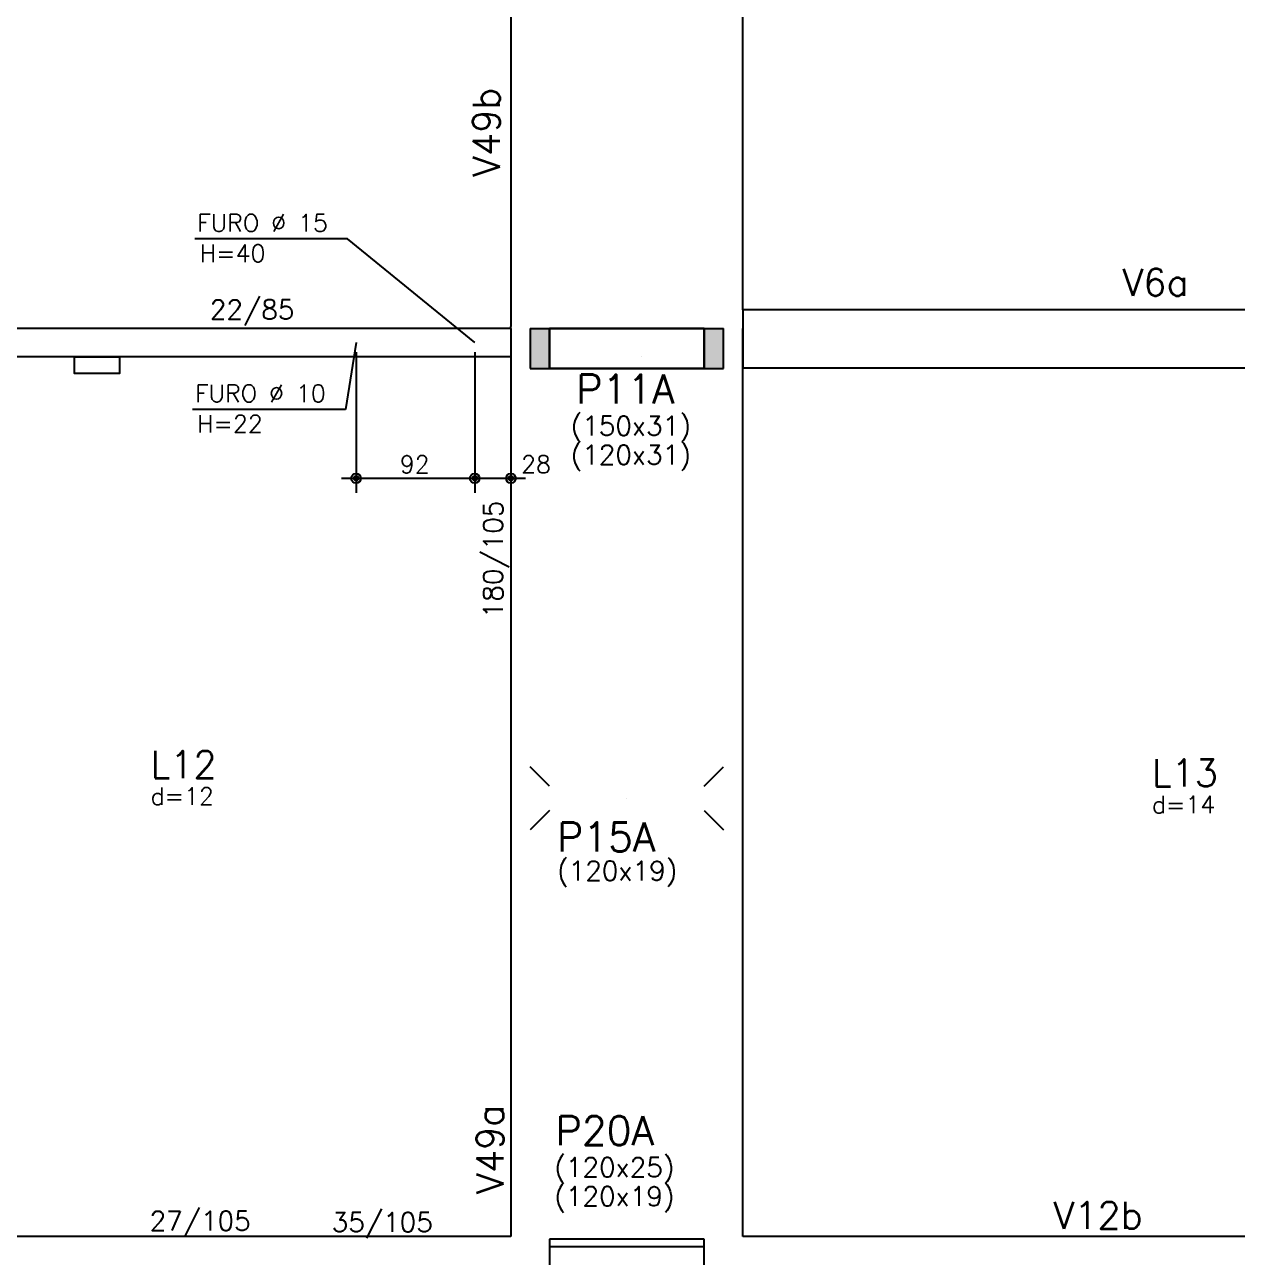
# Model space of a CAD drawing. Extents: x -40810 to 33675, y -2018 to 21213.
# Drawn here: x 16236 to 17176, y 2627 to 3583 of the extents above; entities that cross this region are included whole.
import ezdxf

# ---------------------------------------------------------------- set-up
doc = ezdxf.new("R2010")
doc.units = 0
for name, color, linetype in [('1', 5, 'Continuous'), ('10', 7, 'Continuous'), ('11', 22, 'Continuous'), ('12', 3, 'Continuous'), ('13', 7, 'Continuous'), ('242', 3, 'Continuous'), ('3', 2, 'Continuous'), ('30', 15, 'Continuous'), ('4', 2, 'Continuous'), ('42', 7, 'Continuous'), ('6', 6, 'Continuous'), ('8', 5, 'Continuous'), ('9', 3, 'Continuous'), ('STEPHANIE', 6, 'Continuous')]:
    doc.layers.add(name, color=color, linetype=linetype)
doc.styles.get("Standard").update_dxf_attribs({"font": 'romans.shx', "width": 0.8})

msp = doc.modelspace()

# ---------------------------------------------------------------- linework, layer by layer
at = {"layer": '1'}
for p, q in [((16612.927, 3347.687), (16065.927, 3347.687)), ((16612.927, 3325.687), (16065.927, 3325.687)), ((16612.927, 2983.191), (16612.927, 2643.191)), ((16612.927, 2643.191), (16478.927, 2643.191))]:
    msp.add_line(p, q, dxfattribs=at)
for points in [[(16612.927, 3693.191), (16612.927, 3349.191)], [(16792.927, 3362.191), (16792.927, 3693.191)], [(17406.427, 3362.191), (16792.927, 3362.191)], [(16792.927, 3362.191), (16792.927, 3347.687)], [(16612.927, 3347.687), (16612.927, 3349.191)], [(16612.927, 3347.687), (16612.927, 2983.191)], [(16792.927, 2983.191), (16792.927, 3347.687)], [(16792.927, 3317.191), (16792.927, 3325.687)], [(16792.927, 3317.191), (17406.427, 3317.191)], [(16792.927, 2643.191), (16792.927, 2983.191)], [(16478.927, 2643.191), (16065.927, 2643.191)], [(16963.927, 2643.191), (16792.927, 2643.191)], [(17411.263, 2643.191), (16963.927, 2643.191)]]:
    msp.add_lwpolyline(points, dxfattribs=at)
at = {"layer": '242'}
for p, q in [((16713.927, 3326.183), (16713.927, 3326.183)), ((16702.927, 2983.191), (16702.927, 2983.191))]:
    msp.add_line(p, q, dxfattribs=at)
at = {"layer": '3'}
for points in [[(16642.927, 3316.687), (16762.927, 3316.687), (16762.927, 3347.691), (16642.927, 3347.691), (16642.927, 3316.687)], [(16762.927, 2635.191), (16642.927, 2635.191), (16642.927, 2616.191), (16762.927, 2616.191), (16762.927, 2635.191)]]:
    msp.add_lwpolyline(points, dxfattribs=at)
at = {"layer": '30'}
msp.add_lwpolyline([(16762.927, 3347.687), (16762.927, 3347.691), (16762.927, 3316.687), (16642.927, 3316.687), (16642.927, 3347.687), (16642.927, 3347.687), (16642.927, 3316.687), (16762.927, 3316.687), (16762.927, 3347.687)], dxfattribs=at)
for points in [[(16642.927, 3316.687), (16642.927, 3347.687), (16627.927, 3347.687)], [(16642.927, 3316.687), (16627.927, 3347.687), (16627.927, 3316.687)], [(16777.927, 3316.687), (16777.927, 3347.691), (16762.927, 3347.691)], [(16777.927, 3316.687), (16762.927, 3347.691), (16762.927, 3316.687)], [(16642.927, 3316.687), (16627.927, 3316.687), (16642.927, 3316.687)], [(16642.927, 3316.687), (16642.927, 3316.687), (16642.927, 3316.687)], [(16777.927, 3316.687), (16762.927, 3316.687), (16777.927, 3316.687)]]:
    msp.add_solid(points, dxfattribs=at)
at = {"layer": '4'}
for p, q in [((16627.927, 3347.687), (16777.927, 3347.691)), ((16627.927, 3347.687), (16627.927, 3316.687)), ((16777.927, 3316.687), (16777.927, 3347.687)), ((16627.927, 3316.687), (16777.927, 3316.687)), ((16642.927, 3316.687), (16762.927, 3316.687)), ((16762.927, 2641.191), (16642.927, 2641.191)), ((16642.927, 2641.191), (16642.927, 2635.191)), ((16762.927, 2635.191), (16762.927, 2641.191))]:
    msp.add_line(p, q, dxfattribs=at)
at = {"layer": '42'}
for p, q in [((16486.312, 3417.112), (16367.983, 3417.112)), ((16584.927, 3336.687), (16486.312, 3417.112)), ((16492.93, 3336.687), (16484.627, 3284.876)), ((16484.627, 3284.876), (16365.927, 3284.876))]:
    msp.add_line(p, q, dxfattribs=at)
at = {"layer": '42', "color": 70, "linetype": 'Continuous'}
for p, q in [((16492.93, 3336.687), (16492.93, 3336.687)), ((16492.93, 3329.187), (16492.93, 3220.168)), ((16584.927, 3336.687), (16584.927, 3336.687)), ((16584.927, 3336.687), (16584.927, 3336.687)), ((16584.927, 3329.187), (16584.927, 3220.168)), ((16584.927, 3329.187), (16584.927, 3220.168)), ((16612.927, 3283.648), (16612.927, 3283.648)), ((16612.927, 3276.148), (16612.927, 3220.168)), ((16481.68, 3231.418), (16596.177, 3231.418)), ((16573.677, 3231.418), (16624.177, 3231.418))]:
    msp.add_line(p, q, dxfattribs=at)
at = {"layer": '42'}
msp.add_lwpolyline([(16274.427, 3325.687), (16309.427, 3325.687), (16309.427, 3312.687), (16274.427, 3312.687), (16274.427, 3325.687)], dxfattribs=at)
at = {"layer": '42', "color": 70, "linetype": 'Continuous'}
for centre, radius in [((16492.93, 3231.418), 3.746), ((16492.93, 3231.418), 1.867), ((16584.927, 3231.418), 3.746), ((16584.927, 3231.418), 3.746), ((16584.927, 3231.418), 1.867), ((16584.927, 3231.418), 1.867), ((16612.927, 3231.418), 3.746), ((16612.927, 3231.418), 1.867)]:
    msp.add_circle(centre, radius, dxfattribs=at)
at = {"layer": '6'}
for p, q in [((16642.927, 2992.691), (16627.927, 3007.691)), ((16762.927, 2992.691), (16777.927, 3007.691)), ((16642.927, 2973.691), (16627.927, 2958.691)), ((16762.927, 2973.691), (16777.927, 2958.691))]:
    msp.add_line(p, q, dxfattribs=at)
at = {"layer": 'STEPHANIE', "linetype": 'Continuous'}
msp.add_lwpolyline([(17452.927, 3362.191), (17406.427, 3362.191), (16792.927, 3362.191), (16792.927, 3347.687), (16792.927, 3317.191), (17406.427, 3317.191), (17452.927, 3317.191)], close=True, dxfattribs=at)

# ---------------------------------------------------------------- texts
at = {"layer": '10'}
for s, p in [('L12', (16333.466, 2998.937)), ('L13', (17109.966, 2992.437))]:
    msp.add_text(s, height=21, dxfattribs=at).set_placement(p)
at = {"layer": '11'}
for s, p in [('22/85', (16379.527, 3354.816)), ('27/105', (16332.764, 2647.926)), ('35/105', (16473.987, 2646.952))]:
    msp.add_text(s, height=15, dxfattribs=at).set_placement(p)
msp.add_text('180/105', height=15, rotation=90, dxfattribs=at).set_placement((16606.629, 3122.843))
at = {"layer": '12'}
for s, p in [('(150x31)', (16659.272, 3264.639)), ('(120x31)', (16659.272, 3242.139)), ('(120x19)', (16648.756, 2919.518)), ('(120x25)', (16646.587, 2689.461)), ('(120x19)', (16646.587, 2666.961))]:
    msp.add_text(s, height=15, dxfattribs=at).set_placement(p)
at = {"layer": '13'}
for s, p in [('d=12', (16333.466, 2978.042)), ('d=14', (17109.966, 2971.542))]:
    msp.add_text(s, height=13.5, dxfattribs=at).set_placement(p)
at = {"layer": '42'}
for s, p in [('FURO %%c 15', (16369.809, 3422.732)), ('H=40', (16371.712, 3399.152)), ('FURO %%c 10', (16368.123, 3290.497)), ('H=22', (16369.656, 3266.917))]:
    msp.add_text(s, height=13.5, dxfattribs=at).set_placement(p)
at = {"layer": '42', "color": 70, "linetype": 'Continuous'}
for s, p in [('92', (16526.779, 3235.468)), ('28', (16620.872, 3235.564))]:
    msp.add_text(s, height=13.5, dxfattribs=at).set_placement(p)
at = {"layer": '8'}
for s, p in [('V49b', (16604.419, 3465.273)), ('V49a', (16607.222, 2676.277))]:
    msp.add_text(s, height=21, rotation=90, dxfattribs=at).set_placement(p)
for s, p in [('V6a', (17087.133, 3372.896)), ('V12b', (17033.604, 2649.246))]:
    msp.add_text(s, height=21, dxfattribs=at).set_placement(p)
at = {"layer": '9'}
for s, p in [('P11A', (16663.692, 3289.373)), ('P15A', (16648.756, 2942.018)), ('P20A', (16647.687, 2714.162))]:
    msp.add_text(s, height=22.5, dxfattribs=at).set_placement(p)

doc.saveas('drawing.dxf')
